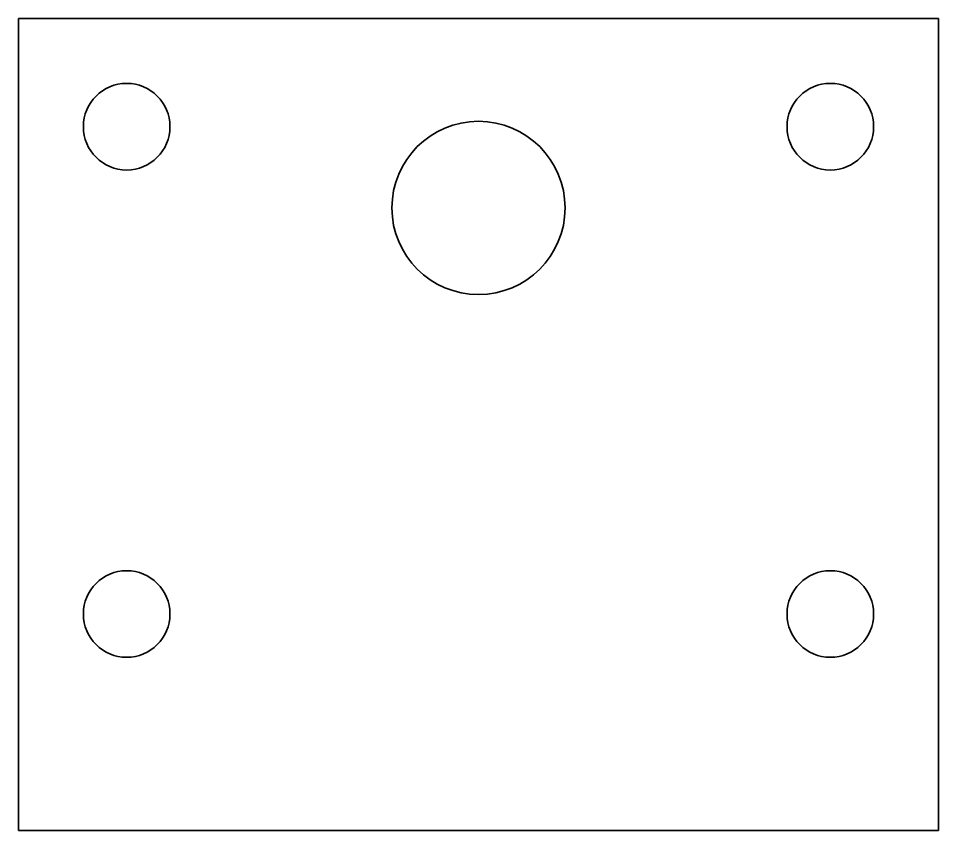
# Model space of a CAD drawing. Header units: inches. Extents: x 0 to 34, y 0 to 30.
import ezdxf

# ---------------------------------------------------------------- set-up
doc = ezdxf.new("R2010")
doc.units = ezdxf.units.IN
doc.header["$MEASUREMENT"] = 0
doc.layers.add('SIMUMAK Visible (ISO)', color=7, linetype='Continuous', lineweight=35)

# ---------------------------------------------------------------- blocks, each defined once
blk = doc.blocks.new('PC-SMT-05-CHINUNI01')
at = {"layer": 'SIMUMAK Visible (ISO)'}
for p, q in [((0, 30), (34, 30)), ((0, 0), (0, 30)), ((34, 30), (34, 0)), ((34, 0), (0, 0))]:
    blk.add_line(p, q, dxfattribs=at)
for centre, radius in [((4, 26), 1.6), ((30, 26), 1.6), ((17, 23), 3.2), ((4, 8), 1.6), ((30, 8), 1.6)]:
    blk.add_circle(centre, radius, dxfattribs=at)

msp = doc.modelspace()

# ---------------------------------------------------------------- block references
msp.add_blockref('PC-SMT-05-CHINUNI01', (0, 0))

doc.saveas('drawing.dxf')
